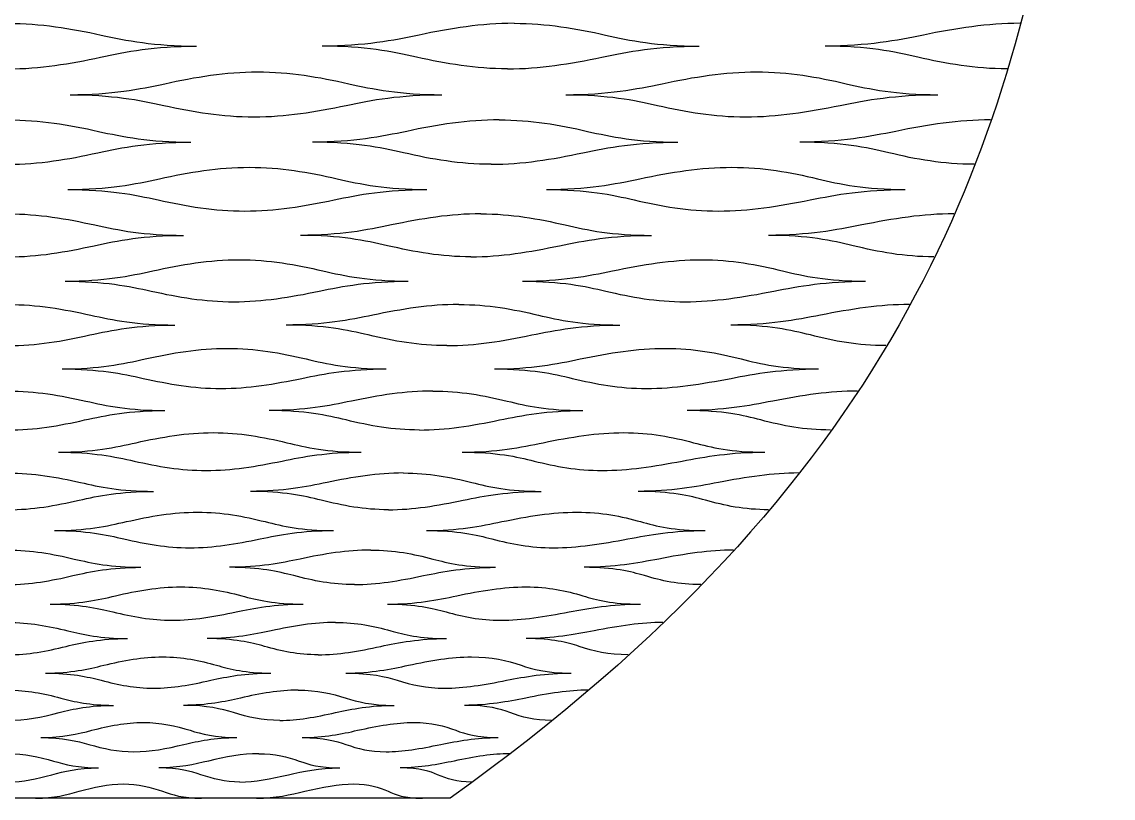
# Model space of a CAD drawing. Extents: x 0.4 to 17.3, y 0.4 to 6.1.
# Drawn here: x 15.265 to 17.305, y 0.36 to 1.812 of the extents above; entities that cross this region are included whole.
import ezdxf

# ---------------------------------------------------------------- set-up
doc = ezdxf.new("R2010")
doc.units = 0
doc.header["$MEASUREMENT"] = 0
doc.layers.add('DEFAULT', color=7, linetype='CONTINUOUS')

msp = doc.modelspace()

# ---------------------------------------------------------------- linework, layer by layer
at = {"layer": 'DEFAULT'}
msp.add_lwpolyline([(16.0656, 0.3601), (14.4128, 0.3601)], dxfattribs=at)
for points, knots in [([(17.3051, 4.4919), (17.3051, 3.3114), (17.3051, 2.7212), (17.2018, 2.1309), (17.0985, 1.5406), (16.8919, 0.9504), (16.0656, 0.3601)], [0, 0, 0, 0, 1, 1, 1, 2, 2, 2, 2]), ([(15.2392, 1.8096), (15.3002, 1.8096), (15.3564, 1.8), (15.4135, 1.7876), (15.4602, 1.7773), (15.5123, 1.767), (15.5917, 1.767)], [0, 0, 0, 0, 1, 1, 1, 2, 2, 2, 2]), ([(16.1851, 1.8096), (16.1242, 1.8096), (16.0666, 1.8), (16.0077, 1.7876), (15.9595, 1.7773), (15.9059, 1.767), (15.8266, 1.767)], [0, 0, 0, 0, 1, 1, 1, 2, 2, 2, 2]), ([(16.1851, 1.8096), (16.2461, 1.8096), (16.3009, 1.8), (16.3563, 1.7876), (16.4015, 1.7773), (16.4522, 1.767), (16.5315, 1.767)], [0, 0, 0, 0, 1, 1, 1, 2, 2, 2, 2]), ([(17.131, 1.8096), (17.0701, 1.8096), (17.0111, 1.8), (16.9505, 1.7876), (16.9008, 1.7773), (16.8457, 1.767), (16.7665, 1.767)], [0, 0, 0, 0, 1, 1, 1, 2, 2, 2, 2]), ([(15.2392, 1.7244), (15.2994, 1.7244), (15.355, 1.7339), (15.4124, 1.7464), (15.4594, 1.7566), (15.5123, 1.767), (15.5917, 1.767)], [0, 0, 0, 0, 1, 1, 1, 2, 2, 2, 2]), ([(16.173, 1.7244), (16.1128, 1.7244), (16.0585, 1.7339), (16.0029, 1.7464), (15.9574, 1.7566), (15.9059, 1.767), (15.8266, 1.767)], [0, 0, 0, 0, 1, 1, 1, 2, 2, 2, 2]), ([(16.173, 1.7244), (16.2332, 1.7244), (16.2902, 1.7339), (16.3493, 1.7464), (16.3978, 1.7566), (16.4522, 1.767), (16.5315, 1.767)], [0, 0, 0, 0, 1, 1, 1, 2, 2, 2, 2]), ([(17.1068, 1.7244), (17.0466, 1.7244), (16.9937, 1.7339), (16.9398, 1.7464), (16.8958, 1.7566), (16.8457, 1.767), (16.7665, 1.767)], [0, 0, 0, 0, 1, 1, 1, 2, 2, 2, 2]), ([(15.3551, 1.6761), (15.4333, 1.6761), (15.4854, 1.6865), (15.5322, 1.6967), (15.5894, 1.7092), (15.6456, 1.7187), (15.7057, 1.7187), (15.7658, 1.7187), (15.8206, 1.7092), (15.876, 1.6967), (15.9214, 1.6865), (15.9721, 1.6761), (16.0503, 1.6761)], [0, 0, 0, 0, 1, 1, 1, 2, 2, 2, 3, 3, 3, 4, 4, 4, 4]), ([(16.282, 1.6761), (16.3602, 1.6761), (16.4138, 1.6865), (16.4621, 1.6967), (16.5211, 1.7092), (16.5785, 1.7187), (16.6387, 1.7187), (16.6988, 1.7187), (16.7522, 1.7092), (16.8059, 1.6967), (16.8498, 1.6865), (16.899, 1.6761), (16.9772, 1.6761)], [0, 0, 0, 0, 1, 1, 1, 2, 2, 2, 3, 3, 3, 4, 4, 4, 4]), ([(15.3551, 1.6761), (15.4333, 1.6761), (15.4847, 1.666), (15.5302, 1.6561), (15.5857, 1.6439), (15.6396, 1.6346), (15.6989, 1.6346), (15.7581, 1.6346), (15.8137, 1.6439), (15.8715, 1.6561), (15.9188, 1.666), (15.9721, 1.6761), (16.0503, 1.6761)], [0, 0, 0, 0, 1, 1, 1, 2, 2, 2, 3, 3, 3, 4, 4, 4, 4]), ([(16.282, 1.6761), (16.3602, 1.6761), (16.4098, 1.666), (16.4534, 1.6561), (16.5067, 1.6439), (16.5589, 1.6346), (16.6182, 1.6346), (16.6774, 1.6346), (16.7347, 1.6439), (16.7948, 1.6561), (16.8438, 1.666), (16.899, 1.6761), (16.9772, 1.6761)], [0, 0, 0, 0, 1, 1, 1, 2, 2, 2, 3, 3, 3, 4, 4, 4, 4]), ([(15.2392, 1.629), (15.2984, 1.629), (15.353, 1.6197), (15.4082, 1.6075), (15.4535, 1.5975), (15.5039, 1.5874), (15.5807, 1.5874)], [0, 0, 0, 0, 1, 1, 1, 2, 2, 2, 2]), ([(16.1575, 1.629), (16.0983, 1.629), (16.0421, 1.6197), (15.9845, 1.6075), (15.9375, 1.5975), (15.8852, 1.5874), (15.8084, 1.5874)], [0, 0, 0, 0, 1, 1, 1, 2, 2, 2, 2]), ([(16.1575, 1.629), (16.2167, 1.629), (16.2696, 1.6197), (16.3226, 1.6075), (16.366, 1.5975), (16.4146, 1.5874), (16.4914, 1.5874)], [0, 0, 0, 0, 1, 1, 1, 2, 2, 2, 2]), ([(17.0758, 1.629), (17.0166, 1.629), (16.9587, 1.6197), (16.8989, 1.6075), (16.85, 1.5975), (16.7959, 1.5874), (16.7191, 1.5874)], [0, 0, 0, 0, 1, 1, 1, 2, 2, 2, 2]), ([(15.2392, 1.5459), (15.2974, 1.5459), (15.3512, 1.5552), (15.4069, 1.5674), (15.4524, 1.5773), (15.5039, 1.5874), (15.5807, 1.5874)], [0, 0, 0, 0, 1, 1, 1, 2, 2, 2, 2]), ([(16.1423, 1.5459), (16.0841, 1.5459), (16.032, 1.5552), (15.9786, 1.5674), (15.9348, 1.5773), (15.8852, 1.5874), (15.8084, 1.5874)], [0, 0, 0, 0, 1, 1, 1, 2, 2, 2, 2]), ([(16.1423, 1.5459), (16.2005, 1.5459), (16.256, 1.5552), (16.3139, 1.5674), (16.3613, 1.5773), (16.4146, 1.5874), (16.4914, 1.5874)], [0, 0, 0, 0, 1, 1, 1, 2, 2, 2, 2]), ([(17.0454, 1.5459), (16.9872, 1.5459), (16.9368, 1.5552), (16.8856, 1.5674), (16.8437, 1.5773), (16.7959, 1.5874), (16.7191, 1.5874)], [0, 0, 0, 0, 1, 1, 1, 2, 2, 2, 2]), ([(15.351, 1.4987), (15.4265, 1.4987), (15.4769, 1.5088), (15.5222, 1.5188), (15.5777, 1.531), (15.6321, 1.5403), (15.6902, 1.5403), (15.7484, 1.5403), (15.8011, 1.531), (15.8543, 1.5188), (15.8979, 1.5088), (15.9464, 1.4987), (16.0219, 1.4987)], [0, 0, 0, 0, 1, 1, 1, 2, 2, 2, 3, 3, 3, 4, 4, 4, 4]), ([(16.2455, 1.4987), (16.321, 1.4987), (16.3732, 1.5088), (16.4204, 1.5188), (16.478, 1.531), (16.5342, 1.5403), (16.5923, 1.5403), (16.6505, 1.5403), (16.7015, 1.531), (16.7525, 1.5188), (16.7942, 1.5088), (16.8409, 1.4987), (16.9164, 1.4987)], [0, 0, 0, 0, 1, 1, 1, 2, 2, 2, 3, 3, 3, 4, 4, 4, 4]), ([(15.351, 1.4987), (15.4265, 1.4987), (15.476, 1.489), (15.5197, 1.4793), (15.573, 1.4675), (15.6247, 1.4585), (15.6818, 1.4585), (15.7389, 1.4585), (15.7927, 1.4675), (15.8487, 1.4793), (15.8946, 1.489), (15.9464, 1.4987), (16.0219, 1.4987)], [0, 0, 0, 0, 1, 1, 1, 2, 2, 2, 3, 3, 3, 4, 4, 4, 4]), ([(16.2455, 1.4987), (16.321, 1.4987), (16.3682, 1.489), (16.4097, 1.4793), (16.4603, 1.4675), (16.51, 1.4585), (16.567, 1.4585), (16.6241, 1.4585), (16.68, 1.4675), (16.7387, 1.4793), (16.7869, 1.489), (16.8409, 1.4987), (16.9164, 1.4987)], [0, 0, 0, 0, 1, 1, 1, 2, 2, 2, 3, 3, 3, 4, 4, 4, 4]), ([(15.2392, 1.4532), (15.2962, 1.4532), (15.3487, 1.4442), (15.4017, 1.4324), (15.4452, 1.4227), (15.4934, 1.413), (15.5672, 1.413)], [0, 0, 0, 0, 1, 1, 1, 2, 2, 2, 2]), ([(16.1232, 1.4532), (16.0662, 1.4532), (16.0116, 1.4442), (15.9559, 1.4324), (15.9102, 1.4227), (15.8597, 1.413), (15.7859, 1.413)], [0, 0, 0, 0, 1, 1, 1, 2, 2, 2, 2]), ([(16.1232, 1.4532), (16.1802, 1.4532), (16.2306, 1.4442), (16.2809, 1.4324), (16.3221, 1.4227), (16.3681, 1.413), (16.4419, 1.413)], [0, 0, 0, 0, 1, 1, 1, 2, 2, 2, 2]), ([(17.0072, 1.4532), (16.9502, 1.4532), (16.8935, 1.4442), (16.835, 1.4324), (16.7872, 1.4227), (16.7344, 1.413), (16.6606, 1.413)], [0, 0, 0, 0, 1, 1, 1, 2, 2, 2, 2]), ([(15.2392, 1.3728), (15.295, 1.3728), (15.3466, 1.3818), (15.4001, 1.3936), (15.4439, 1.4032), (15.4934, 1.413), (15.5672, 1.413)], [0, 0, 0, 0, 1, 1, 1, 2, 2, 2, 2]), ([(16.1046, 1.3728), (16.0489, 1.3728), (15.9994, 1.3818), (15.9486, 1.3936), (15.907, 1.4032), (15.8597, 1.413), (15.7859, 1.413)], [0, 0, 0, 0, 1, 1, 1, 2, 2, 2, 2]), ([(16.1046, 1.3728), (16.1604, 1.3728), (16.2141, 1.3818), (16.2703, 1.3936), (16.3163, 1.4032), (16.3681, 1.413), (16.4419, 1.413)], [0, 0, 0, 0, 1, 1, 1, 2, 2, 2, 2]), ([(16.9701, 1.3728), (16.9143, 1.3728), (16.8669, 1.3818), (16.8188, 1.3936), (16.7794, 1.4032), (16.7344, 1.413), (16.6606, 1.413)], [0, 0, 0, 0, 1, 1, 1, 2, 2, 2, 2]), ([(15.3461, 1.3272), (15.4182, 1.3272), (15.4665, 1.337), (15.51, 1.3466), (15.5632, 1.3584), (15.6156, 1.3674), (15.6713, 1.3674), (15.727, 1.3674), (15.7773, 1.3584), (15.8278, 1.3466), (15.8691, 1.337), (15.9151, 1.3272), (15.9873, 1.3272)], [0, 0, 0, 0, 1, 1, 1, 2, 2, 2, 3, 3, 3, 4, 4, 4, 4]), ([(16.201, 1.3272), (16.2731, 1.3272), (16.3237, 1.337), (16.3694, 1.3466), (16.4254, 1.3584), (16.4798, 1.3674), (16.5355, 1.3674), (16.5912, 1.3674), (16.6394, 1.3584), (16.6872, 1.3466), (16.7263, 1.337), (16.77, 1.3272), (16.8422, 1.3272)], [0, 0, 0, 0, 1, 1, 1, 2, 2, 2, 3, 3, 3, 4, 4, 4, 4]), ([(15.3461, 1.3272), (15.4182, 1.3272), (15.4654, 1.3179), (15.507, 1.3086), (15.5577, 1.2974), (15.6068, 1.2888), (15.6612, 1.2888), (15.7156, 1.2888), (15.7671, 1.2974), (15.8211, 1.3086), (15.8652, 1.3179), (15.9151, 1.3272), (15.9873, 1.3272)], [0, 0, 0, 0, 1, 1, 1, 2, 2, 2, 3, 3, 3, 4, 4, 4, 4]), ([(16.201, 1.3272), (16.2731, 1.3272), (16.3177, 1.3179), (16.3566, 1.3086), (16.4041, 1.2974), (16.4507, 1.2888), (16.5051, 1.2888), (16.5595, 1.2888), (16.6135, 1.2974), (16.6707, 1.3086), (16.7175, 1.3179), (16.77, 1.3272), (16.8422, 1.3272)], [0, 0, 0, 0, 1, 1, 1, 2, 2, 2, 3, 3, 3, 4, 4, 4, 4]), ([(15.2392, 1.2836), (15.2935, 1.2836), (15.3435, 1.275), (15.3939, 1.2637), (15.4351, 1.2545), (15.4809, 1.2452), (15.551, 1.2452)], [0, 0, 0, 0, 1, 1, 1, 2, 2, 2, 2]), ([(16.0817, 1.2836), (16.0274, 1.2836), (15.9749, 1.275), (15.9214, 1.2637), (15.8775, 1.2545), (15.8291, 1.2452), (15.7589, 1.2452)], [0, 0, 0, 0, 1, 1, 1, 2, 2, 2, 2]), ([(16.0817, 1.2836), (16.136, 1.2836), (16.1836, 1.275), (16.2307, 1.2637), (16.2693, 1.2545), (16.3124, 1.2452), (16.3826, 1.2452)], [0, 0, 0, 0, 1, 1, 1, 2, 2, 2, 2]), ([(16.9242, 1.2836), (16.8699, 1.2836), (16.815, 1.275), (16.7582, 1.2637), (16.7117, 1.2545), (16.6606, 1.2452), (16.5905, 1.2452)], [0, 0, 0, 0, 1, 1, 1, 2, 2, 2, 2]), ([(15.2392, 1.2067), (15.2921, 1.2067), (15.341, 1.2153), (15.392, 1.2266), (15.4336, 1.2358), (15.4809, 1.2452), (15.551, 1.2452)], [0, 0, 0, 0, 1, 1, 1, 2, 2, 2, 2]), ([(16.0598, 1.2067), (16.0069, 1.2067), (15.9604, 1.2153), (15.9127, 1.2266), (15.8737, 1.2358), (15.8291, 1.2452), (15.7589, 1.2452)], [0, 0, 0, 0, 1, 1, 1, 2, 2, 2, 2]), ([(16.0598, 1.2067), (16.1127, 1.2067), (16.1641, 1.2153), (16.2182, 1.2266), (16.2625, 1.2358), (16.3124, 1.2452), (16.3826, 1.2452)], [0, 0, 0, 0, 1, 1, 1, 2, 2, 2, 2]), ([(16.8804, 1.2067), (16.8275, 1.2067), (16.7835, 1.2153), (16.739, 1.2266), (16.7026, 1.2358), (16.6606, 1.2452), (16.5905, 1.2452)], [0, 0, 0, 0, 1, 1, 1, 2, 2, 2, 2]), ([(15.3402, 1.1631), (15.4084, 1.1631), (15.4542, 1.1724), (15.4956, 1.1817), (15.5461, 1.193), (15.596, 1.2016), (15.6488, 1.2016), (15.7016, 1.2016), (15.749, 1.193), (15.7963, 1.1817), (15.8351, 1.1724), (15.8782, 1.1631), (15.9464, 1.1631)], [0, 0, 0, 0, 1, 1, 1, 2, 2, 2, 3, 3, 3, 4, 4, 4, 4]), ([(16.1484, 1.1631), (16.2166, 1.1631), (16.265, 1.1724), (16.309, 1.1817), (16.3628, 1.193), (16.4151, 1.2016), (16.4679, 1.2016), (16.5207, 1.2016), (16.5656, 1.193), (16.6098, 1.1817), (16.6459, 1.1724), (16.6863, 1.1631), (16.7545, 1.1631)], [0, 0, 0, 0, 1, 1, 1, 2, 2, 2, 3, 3, 3, 4, 4, 4, 4]), ([(15.3402, 1.1631), (15.4084, 1.1631), (15.4529, 1.1542), (15.492, 1.1455), (15.5397, 1.1348), (15.5857, 1.1266), (15.637, 1.1266), (15.6883, 1.1266), (15.7372, 1.1348), (15.7886, 1.1455), (15.8306, 1.1542), (15.8782, 1.1631), (15.9464, 1.1631)], [0, 0, 0, 0, 1, 1, 1, 2, 2, 2, 3, 3, 3, 4, 4, 4, 4]), ([(16.1484, 1.1631), (16.2166, 1.1631), (16.2581, 1.1542), (16.2941, 1.1455), (16.3381, 1.1348), (16.3814, 1.1266), (16.4326, 1.1266), (16.4839, 1.1266), (16.5356, 1.1348), (16.5907, 1.1455), (16.6357, 1.1542), (16.6863, 1.1631), (16.7545, 1.1631)], [0, 0, 0, 0, 1, 1, 1, 2, 2, 2, 3, 3, 3, 4, 4, 4, 4]), ([(15.2392, 1.1218), (15.2904, 1.1218), (15.3375, 1.1136), (15.3848, 1.1029), (15.4235, 1.0941), (15.4663, 1.0853), (15.5322, 1.0853)], [0, 0, 0, 0, 1, 1, 1, 2, 2, 2, 2]), ([(16.0332, 1.1218), (15.982, 1.1218), (15.9321, 1.1136), (15.8811, 1.1029), (15.8394, 1.0941), (15.7935, 1.0853), (15.7276, 1.0853)], [0, 0, 0, 0, 1, 1, 1, 2, 2, 2, 2]), ([(16.0332, 1.1218), (16.0843, 1.1218), (16.1287, 1.1136), (16.1723, 1.1029), (16.2079, 1.0941), (16.2477, 1.0853), (16.3137, 1.0853)], [0, 0, 0, 0, 1, 1, 1, 2, 2, 2, 2]), ([(16.8271, 1.1218), (16.776, 1.1218), (16.7232, 1.1136), (16.6686, 1.1029), (16.6239, 1.0941), (16.575, 1.0853), (16.509, 1.0853)], [0, 0, 0, 0, 1, 1, 1, 2, 2, 2, 2]), ([(15.2392, 1.0488), (15.2888, 1.0488), (15.3346, 1.0569), (15.3825, 1.0676), (15.4218, 1.0764), (15.4663, 1.0853), (15.5322, 1.0853)], [0, 0, 0, 0, 1, 1, 1, 2, 2, 2, 2]), ([(16.0081, 1.0488), (15.9585, 1.0488), (15.9155, 1.0569), (15.8712, 1.0676), (15.835, 1.0764), (15.7935, 1.0853), (15.7276, 1.0853)], [0, 0, 0, 0, 1, 1, 1, 2, 2, 2, 2]), ([(16.0081, 1.0488), (16.0576, 1.0488), (16.1063, 1.0569), (16.1579, 1.0676), (16.2001, 1.0764), (16.2477, 1.0853), (16.3137, 1.0853)], [0, 0, 0, 0, 1, 1, 1, 2, 2, 2, 2]), ([(16.777, 1.0488), (16.7274, 1.0488), (16.6872, 1.0569), (16.6466, 1.0676), (16.6134, 1.0764), (16.575, 1.0853), (16.509, 1.0853)], [0, 0, 0, 0, 1, 1, 1, 2, 2, 2, 2]), ([(15.3335, 1.0074), (15.3972, 1.0074), (15.4401, 1.0163), (15.4789, 1.0251), (15.5264, 1.0358), (15.5734, 1.0439), (15.6228, 1.0439), (15.6722, 1.0439), (15.7164, 1.0358), (15.7602, 1.0251), (15.7961, 1.0163), (15.8359, 1.0074), (15.8996, 1.0074)], [0, 0, 0, 0, 1, 1, 1, 2, 2, 2, 3, 3, 3, 4, 4, 4, 4]), ([(16.0882, 1.0074), (16.1519, 1.0074), (16.1978, 1.0163), (16.2397, 1.0251), (16.2908, 1.0358), (16.3406, 1.0439), (16.39, 1.0439), (16.4395, 1.0439), (16.4808, 1.0358), (16.5209, 1.0251), (16.5538, 1.0163), (16.5905, 1.0074), (16.6542, 1.0074)], [0, 0, 0, 0, 1, 1, 1, 2, 2, 2, 3, 3, 3, 4, 4, 4, 4]), ([(15.3335, 1.0074), (15.3972, 1.0074), (15.4387, 0.9991), (15.4749, 0.9908), (15.5192, 0.9807), (15.5618, 0.9731), (15.6096, 0.9731), (15.6573, 0.9731), (15.7031, 0.9807), (15.7514, 0.9908), (15.791, 0.9991), (15.8359, 1.0074), (15.8996, 1.0074)], [0, 0, 0, 0, 1, 1, 1, 2, 2, 2, 3, 3, 3, 4, 4, 4, 4]), ([(16.0882, 1.0074), (16.1519, 1.0074), (16.19, 0.9991), (16.2228, 0.9908), (16.263, 0.9807), (16.3025, 0.9731), (16.3503, 0.9731), (16.398, 0.9731), (16.4469, 0.9807), (16.4994, 0.9908), (16.5423, 0.9991), (16.5905, 1.0074), (16.6542, 1.0074)], [0, 0, 0, 0, 1, 1, 1, 2, 2, 2, 3, 3, 3, 4, 4, 4, 4]), ([(15.2392, 0.9685), (15.2868, 0.9685), (15.3307, 0.9608), (15.3745, 0.9507), (15.4103, 0.9425), (15.4499, 0.9341), (15.511, 0.9341)], [0, 0, 0, 0, 1, 1, 1, 2, 2, 2, 2]), ([(15.9781, 0.9685), (15.9305, 0.9685), (15.8835, 0.9608), (15.8356, 0.9507), (15.7964, 0.9425), (15.7535, 0.9341), (15.6923, 0.9341)], [0, 0, 0, 0, 1, 1, 1, 2, 2, 2, 2]), ([(15.9781, 0.9685), (16.0257, 0.9685), (16.0664, 0.9608), (16.1061, 0.9507), (16.1386, 0.9425), (16.1748, 0.9341), (16.236, 0.9341)], [0, 0, 0, 0, 1, 1, 1, 2, 2, 2, 2]), ([(16.7169, 0.9685), (16.6693, 0.9685), (16.6192, 0.9608), (16.5673, 0.9507), (16.5247, 0.9425), (16.4784, 0.9341), (16.4172, 0.9341)], [0, 0, 0, 0, 1, 1, 1, 2, 2, 2, 2]), ([(15.2392, 0.8997), (15.285, 0.8997), (15.3275, 0.9074), (15.372, 0.9175), (15.4084, 0.9257), (15.4499, 0.9341), (15.511, 0.9341)], [0, 0, 0, 0, 1, 1, 1, 2, 2, 2, 2]), ([(15.9502, 0.8997), (15.9044, 0.8997), (15.865, 0.9074), (15.8246, 0.9175), (15.7915, 0.9257), (15.7535, 0.9341), (15.6923, 0.9341)], [0, 0, 0, 0, 1, 1, 1, 2, 2, 2, 2]), ([(15.9502, 0.8997), (15.996, 0.8997), (16.0416, 0.9074), (16.0901, 0.9175), (16.1299, 0.9257), (16.1748, 0.9341), (16.236, 0.9341)], [0, 0, 0, 0, 1, 1, 1, 2, 2, 2, 2]), ([(16.6611, 0.8997), (16.6153, 0.8997), (16.5791, 0.9074), (16.5428, 0.9175), (16.5131, 0.9257), (16.4784, 0.9341), (16.4172, 0.9341)], [0, 0, 0, 0, 1, 1, 1, 2, 2, 2, 2]), ([(15.3261, 0.8608), (15.3848, 0.8608), (15.4243, 0.8691), (15.4604, 0.8774), (15.5044, 0.8875), (15.548, 0.8951), (15.5938, 0.8951), (15.6395, 0.8951), (15.68, 0.8875), (15.7199, 0.8774), (15.7526, 0.8691), (15.7888, 0.8608), (15.8475, 0.8608)], [0, 0, 0, 0, 1, 1, 1, 2, 2, 2, 3, 3, 3, 4, 4, 4, 4]), ([(16.0212, 0.8608), (16.0799, 0.8608), (16.1229, 0.8691), (16.1623, 0.8774), (16.2104, 0.8875), (16.2571, 0.8951), (16.3028, 0.8951), (16.3486, 0.8951), (16.3859, 0.8875), (16.4218, 0.8774), (16.4512, 0.8691), (16.484, 0.8608), (16.5426, 0.8608)], [0, 0, 0, 0, 1, 1, 1, 2, 2, 2, 3, 3, 3, 4, 4, 4, 4]), ([(15.3261, 0.8608), (15.3848, 0.8608), (15.4228, 0.8529), (15.456, 0.8452), (15.4965, 0.8357), (15.5354, 0.8285), (15.5792, 0.8285), (15.623, 0.8285), (15.6653, 0.8357), (15.7103, 0.8452), (15.7471, 0.8529), (15.7888, 0.8608), (15.8475, 0.8608)], [0, 0, 0, 0, 1, 1, 1, 2, 2, 2, 3, 3, 3, 4, 4, 4, 4]), ([(16.0212, 0.8608), (16.0799, 0.8608), (16.1143, 0.8529), (16.1438, 0.8452), (16.1798, 0.8357), (16.2154, 0.8285), (16.2592, 0.8285), (16.303, 0.8285), (16.3487, 0.8357), (16.3981, 0.8452), (16.4385, 0.8529), (16.484, 0.8608), (16.5426, 0.8608)], [0, 0, 0, 0, 1, 1, 1, 2, 2, 2, 3, 3, 3, 4, 4, 4, 4]), ([(15.2392, 0.8242), (15.2829, 0.8242), (15.3231, 0.817), (15.3631, 0.8075), (15.3958, 0.7998), (15.4318, 0.792), (15.4878, 0.792)], [0, 0, 0, 0, 1, 1, 1, 2, 2, 2, 2]), ([(15.9172, 0.8242), (15.8735, 0.8242), (15.8299, 0.817), (15.7854, 0.8075), (15.7491, 0.7998), (15.7094, 0.792), (15.6535, 0.792)], [0, 0, 0, 0, 1, 1, 1, 2, 2, 2, 2]), ([(15.9172, 0.8242), (15.9609, 0.8242), (15.9977, 0.817), (16.0332, 0.8075), (16.0623, 0.7998), (16.0946, 0.792), (16.1506, 0.792)], [0, 0, 0, 0, 1, 1, 1, 2, 2, 2, 2]), ([(16.5951, 0.8242), (16.5514, 0.8242), (16.5045, 0.817), (16.4556, 0.8075), (16.4156, 0.7998), (16.3722, 0.792), (16.3163, 0.792)], [0, 0, 0, 0, 1, 1, 1, 2, 2, 2, 2]), ([(15.2392, 0.7597), (15.2809, 0.7597), (15.3196, 0.7669), (15.3604, 0.7764), (15.3937, 0.7841), (15.4318, 0.792), (15.4878, 0.792)], [0, 0, 0, 0, 1, 1, 1, 2, 2, 2, 2]), ([(15.8868, 0.7597), (15.8451, 0.7597), (15.8098, 0.7669), (15.7735, 0.7764), (15.7438, 0.7841), (15.7094, 0.792), (15.6535, 0.792)], [0, 0, 0, 0, 1, 1, 1, 2, 2, 2, 2]), ([(15.8868, 0.7597), (15.9286, 0.7597), (15.9707, 0.7669), (16.0158, 0.7764), (16.0528, 0.7841), (16.0946, 0.792), (16.1506, 0.792)], [0, 0, 0, 0, 1, 1, 1, 2, 2, 2, 2]), ([(16.5345, 0.7597), (16.4927, 0.7597), (16.4608, 0.7669), (16.429, 0.7764), (16.4029, 0.7841), (16.3722, 0.792), (16.3163, 0.792)], [0, 0, 0, 0, 1, 1, 1, 2, 2, 2, 2]), ([(15.318, 0.7232), (15.3712, 0.7232), (15.4072, 0.731), (15.4402, 0.7387), (15.4804, 0.7482), (15.5204, 0.7554), (15.562, 0.7554), (15.6036, 0.7554), (15.6402, 0.7482), (15.676, 0.7387), (15.7053, 0.731), (15.7376, 0.7232), (15.7908, 0.7232)], [0, 0, 0, 0, 1, 1, 1, 2, 2, 2, 3, 3, 3, 4, 4, 4, 4]), ([(15.9485, 0.7232), (16.0016, 0.7232), (16.0414, 0.731), (16.078, 0.7387), (16.1227, 0.7482), (16.166, 0.7554), (16.2076, 0.7554), (16.2492, 0.7554), (16.2824, 0.7482), (16.3138, 0.7387), (16.3394, 0.731), (16.3681, 0.7232), (16.4213, 0.7232)], [0, 0, 0, 0, 1, 1, 1, 2, 2, 2, 3, 3, 3, 4, 4, 4, 4]), ([(15.318, 0.7232), (15.3712, 0.7232), (15.4056, 0.7158), (15.4354, 0.7086), (15.4718, 0.6997), (15.5067, 0.6929), (15.5463, 0.6929), (15.5859, 0.6929), (15.6244, 0.6997), (15.6656, 0.7086), (15.6993, 0.7158), (15.7376, 0.7232), (15.7908, 0.7232)], [0, 0, 0, 0, 1, 1, 1, 2, 2, 2, 3, 3, 3, 4, 4, 4, 4]), ([(15.9485, 0.7232), (16.0016, 0.7232), (16.0321, 0.7158), (16.0581, 0.7086), (16.0897, 0.6997), (16.121, 0.6929), (16.1606, 0.6929), (16.2002, 0.6929), (16.2423, 0.6997), (16.2883, 0.7086), (16.3258, 0.7158), (16.3681, 0.7232), (16.4213, 0.7232)], [0, 0, 0, 0, 1, 1, 1, 2, 2, 2, 3, 3, 3, 4, 4, 4, 4]), ([(15.2392, 0.6889), (15.2787, 0.6889), (15.3149, 0.6821), (15.3508, 0.6733), (15.3802, 0.666), (15.4124, 0.6587), (15.4627, 0.6587)], [0, 0, 0, 0, 1, 1, 1, 2, 2, 2, 2]), ([(15.8513, 0.6889), (15.8119, 0.6889), (15.772, 0.6821), (15.7313, 0.6733), (15.6981, 0.666), (15.662, 0.6587), (15.6117, 0.6587)], [0, 0, 0, 0, 1, 1, 1, 2, 2, 2, 2]), ([(15.8513, 0.6889), (15.8908, 0.6889), (15.9234, 0.6821), (15.9546, 0.6733), (15.9801, 0.666), (16.0083, 0.6587), (16.0586, 0.6587)], [0, 0, 0, 0, 1, 1, 1, 2, 2, 2, 2]), ([(16.4634, 0.6889), (16.424, 0.6889), (16.3805, 0.6821), (16.3351, 0.6733), (16.2979, 0.666), (16.2579, 0.6587), (16.2076, 0.6587)], [0, 0, 0, 0, 1, 1, 1, 2, 2, 2, 2]), ([(15.2392, 0.6285), (15.2766, 0.6285), (15.3112, 0.6352), (15.3479, 0.6441), (15.378, 0.6513), (15.4124, 0.6587), (15.4627, 0.6587)], [0, 0, 0, 0, 1, 1, 1, 2, 2, 2, 2]), ([(15.8189, 0.6285), (15.7816, 0.6285), (15.7505, 0.6352), (15.7186, 0.6441), (15.6924, 0.6513), (15.662, 0.6587), (15.6117, 0.6587)], [0, 0, 0, 0, 1, 1, 1, 2, 2, 2, 2]), ([(15.8189, 0.6285), (15.8563, 0.6285), (15.8946, 0.6352), (15.936, 0.6441), (15.9699, 0.6513), (16.0083, 0.6587), (16.0586, 0.6587)], [0, 0, 0, 0, 1, 1, 1, 2, 2, 2, 2]), ([(16.3987, 0.6285), (16.3613, 0.6285), (16.3339, 0.6352), (16.3067, 0.6441), (16.2844, 0.6513), (16.2579, 0.6587), (16.2076, 0.6587)], [0, 0, 0, 0, 1, 1, 1, 2, 2, 2, 2]), ([(15.3094, 0.5942), (15.3567, 0.5942), (15.389, 0.6016), (15.4186, 0.6088), (15.4548, 0.6177), (15.4908, 0.6245), (15.528, 0.6245), (15.5652, 0.6245), (15.5976, 0.6177), (15.629, 0.6088), (15.6548, 0.6016), (15.6831, 0.5942), (15.7304, 0.5942)], [0, 0, 0, 0, 1, 1, 1, 2, 2, 2, 3, 3, 3, 4, 4, 4, 4]), ([(15.8708, 0.5942), (15.9182, 0.5942), (15.9543, 0.6016), (15.9878, 0.6088), (16.0287, 0.6177), (16.0684, 0.6245), (16.1056, 0.6245), (16.1428, 0.6245), (16.1716, 0.6177), (16.1983, 0.6088), (16.2201, 0.6016), (16.2445, 0.5942), (16.2918, 0.5942)], [0, 0, 0, 0, 1, 1, 1, 2, 2, 2, 3, 3, 3, 4, 4, 4, 4]), ([(15.3094, 0.5942), (15.3567, 0.5942), (15.3873, 0.5874), (15.4135, 0.5806), (15.4457, 0.5723), (15.4763, 0.5659), (15.5114, 0.5659), (15.5465, 0.5659), (15.5809, 0.5723), (15.6181, 0.5806), (15.6484, 0.5874), (15.6831, 0.5942), (15.7304, 0.5942)], [0, 0, 0, 0, 1, 1, 1, 2, 2, 2, 3, 3, 3, 4, 4, 4, 4]), ([(15.8708, 0.5942), (15.9182, 0.5942), (15.9445, 0.5874), (15.9667, 0.5806), (15.9938, 0.5723), (16.0207, 0.5659), (16.0558, 0.5659), (16.0908, 0.5659), (16.1291, 0.5723), (16.1712, 0.5806), (16.2057, 0.5874), (16.2445, 0.5942), (16.2918, 0.5942)], [0, 0, 0, 0, 1, 1, 1, 2, 2, 2, 3, 3, 3, 4, 4, 4, 4]), ([(15.2392, 0.5622), (15.2741, 0.5622), (15.3062, 0.5558), (15.3378, 0.5475), (15.3636, 0.5407), (15.3918, 0.5338), (15.4361, 0.5338)], [0, 0, 0, 0, 1, 1, 1, 2, 2, 2, 2]), ([(15.7813, 0.5622), (15.7464, 0.5622), (15.7105, 0.5558), (15.6739, 0.5475), (15.644, 0.5407), (15.6117, 0.5338), (15.5674, 0.5338)], [0, 0, 0, 0, 1, 1, 1, 2, 2, 2, 2]), ([(15.7813, 0.5622), (15.8163, 0.5622), (15.8445, 0.5558), (15.8711, 0.5475), (15.8928, 0.5407), (15.9169, 0.5338), (15.9612, 0.5338)], [0, 0, 0, 0, 1, 1, 1, 2, 2, 2, 2]), ([(16.3234, 0.5622), (16.2885, 0.5622), (16.2488, 0.5558), (16.2072, 0.5475), (16.1732, 0.5407), (16.1368, 0.5338), (16.0925, 0.5338)], [0, 0, 0, 0, 1, 1, 1, 2, 2, 2, 2]), ([(15.2392, 0.5055), (15.272, 0.5055), (15.3023, 0.5119), (15.3348, 0.5202), (15.3613, 0.527), (15.3918, 0.5338), (15.4361, 0.5338)], [0, 0, 0, 0, 1, 1, 1, 2, 2, 2, 2]), ([(15.7473, 0.5055), (15.7145, 0.5055), (15.6879, 0.5119), (15.6605, 0.5202), (15.6381, 0.527), (15.6117, 0.5338), (15.5674, 0.5338)], [0, 0, 0, 0, 1, 1, 1, 2, 2, 2, 2]), ([(15.7473, 0.5055), (15.78, 0.5055), (15.8142, 0.5119), (15.8516, 0.5202), (15.8822, 0.527), (15.9169, 0.5338), (15.9612, 0.5338)], [0, 0, 0, 0, 1, 1, 1, 2, 2, 2, 2]), ([(16.2553, 0.5055), (16.2226, 0.5055), (16.1998, 0.5119), (16.1774, 0.5202), (16.159, 0.527), (16.1368, 0.5338), (16.0925, 0.5338)], [0, 0, 0, 0, 1, 1, 1, 2, 2, 2, 2]), ([(15.3003, 0.4735), (15.3415, 0.4735), (15.3698, 0.4803), (15.3958, 0.4871), (15.4277, 0.4954), (15.4595, 0.5018), (15.4921, 0.5018), (15.5247, 0.5018), (15.5527, 0.4954), (15.5796, 0.4871), (15.6016, 0.4803), (15.6256, 0.4735), (15.6669, 0.4735)], [0, 0, 0, 0, 1, 1, 1, 2, 2, 2, 3, 3, 3, 4, 4, 4, 4]), ([(15.7891, 0.4735), (15.8303, 0.4735), (15.8627, 0.4803), (15.8928, 0.4871), (15.9297, 0.4954), (15.9653, 0.5018), (15.9979, 0.5018), (16.0305, 0.5018), (16.0547, 0.4954), (16.0766, 0.4871), (16.0944, 0.4803), (16.1144, 0.4735), (16.1556, 0.4735)], [0, 0, 0, 0, 1, 1, 1, 2, 2, 2, 3, 3, 3, 4, 4, 4, 4]), ([(15.3003, 0.4735), (15.3415, 0.4735), (15.3679, 0.467), (15.3905, 0.4606), (15.4182, 0.4528), (15.4444, 0.4469), (15.4747, 0.4469), (15.5051, 0.4469), (15.5353, 0.4528), (15.5681, 0.4606), (15.5949, 0.467), (15.6256, 0.4735), (15.6669, 0.4735)], [0, 0, 0, 0, 1, 1, 1, 2, 2, 2, 3, 3, 3, 4, 4, 4, 4]), ([(15.7891, 0.4735), (15.8303, 0.4735), (15.8524, 0.467), (15.8707, 0.4606), (15.8932, 0.4528), (15.9154, 0.4469), (15.9458, 0.4469), (15.9761, 0.4469), (16.0103, 0.4528), (16.0483, 0.4606), (16.0794, 0.467), (16.1144, 0.4735), (16.1556, 0.4735)], [0, 0, 0, 0, 1, 1, 1, 2, 2, 2, 3, 3, 3, 4, 4, 4, 4]), ([(15.2392, 0.4434), (15.2694, 0.4434), (15.2971, 0.4374), (15.3242, 0.4296), (15.3463, 0.4233), (15.3703, 0.4168), (15.4083, 0.4168)], [0, 0, 0, 0, 1, 1, 1, 2, 2, 2, 2]), ([(15.7079, 0.4434), (15.6777, 0.4434), (15.646, 0.4374), (15.6138, 0.4296), (15.5874, 0.4233), (15.5591, 0.4168), (15.5211, 0.4168)], [0, 0, 0, 0, 1, 1, 1, 2, 2, 2, 2]), ([(15.7079, 0.4434), (15.7381, 0.4434), (15.7618, 0.4374), (15.7837, 0.4296), (15.8016, 0.4233), (15.8212, 0.4168), (15.8593, 0.4168)], [0, 0, 0, 0, 1, 1, 1, 2, 2, 2, 2]), ([(16.1766, 0.4434), (16.1464, 0.4434), (16.1107, 0.4374), (16.0733, 0.4296), (16.0427, 0.4233), (16.0101, 0.4168), (15.972, 0.4168)], [0, 0, 0, 0, 1, 1, 1, 2, 2, 2, 2]), ([(15.2392, 0.3902), (15.2671, 0.3902), (15.2931, 0.3962), (15.321, 0.404), (15.3438, 0.4103), (15.3703, 0.4168), (15.4083, 0.4168)], [0, 0, 0, 0, 1, 1, 1, 2, 2, 2, 2]), ([(15.6725, 0.3902), (15.6446, 0.3902), (15.6226, 0.3962), (15.5998, 0.404), (15.5812, 0.4103), (15.5591, 0.4168), (15.5211, 0.4168)], [0, 0, 0, 0, 1, 1, 1, 2, 2, 2, 2]), ([(15.6725, 0.3902), (15.7004, 0.3902), (15.7303, 0.3962), (15.7634, 0.404), (15.7905, 0.4103), (15.8212, 0.4168), (15.8593, 0.4168)], [0, 0, 0, 0, 1, 1, 1, 2, 2, 2, 2]), ([(16.1057, 0.3902), (16.0778, 0.3902), (16.0598, 0.3962), (16.0423, 0.404), (16.0279, 0.4103), (16.0101, 0.4168), (15.972, 0.4168)], [0, 0, 0, 0, 1, 1, 1, 2, 2, 2, 2]), ([(15.2909, 0.3601), (15.3257, 0.3601), (15.3498, 0.3666), (15.3721, 0.373), (15.3994, 0.3808), (15.4269, 0.3867), (15.4546, 0.3867), (15.4824, 0.3867), (15.5059, 0.3808), (15.528, 0.373), (15.5461, 0.3666), (15.5659, 0.3601), (15.6007, 0.3601)], [0, 0, 0, 0, 1, 1, 1, 2, 2, 2, 3, 3, 3, 4, 4, 4, 4]), ([(15.704, 0.3601), (15.7389, 0.3601), (15.7672, 0.3666), (15.7939, 0.373), (15.8264, 0.3808), (15.8578, 0.3867), (15.8855, 0.3867), (15.9133, 0.3867), (15.9328, 0.3808), (15.9498, 0.373), (15.9636, 0.3666), (15.9791, 0.3601), (16.0139, 0.3601)], [0, 0, 0, 0, 1, 1, 1, 2, 2, 2, 3, 3, 3, 4, 4, 4, 4])]:
    msp.add_open_spline(points, degree=3, knots=knots, dxfattribs=at)

doc.saveas('drawing.dxf')
